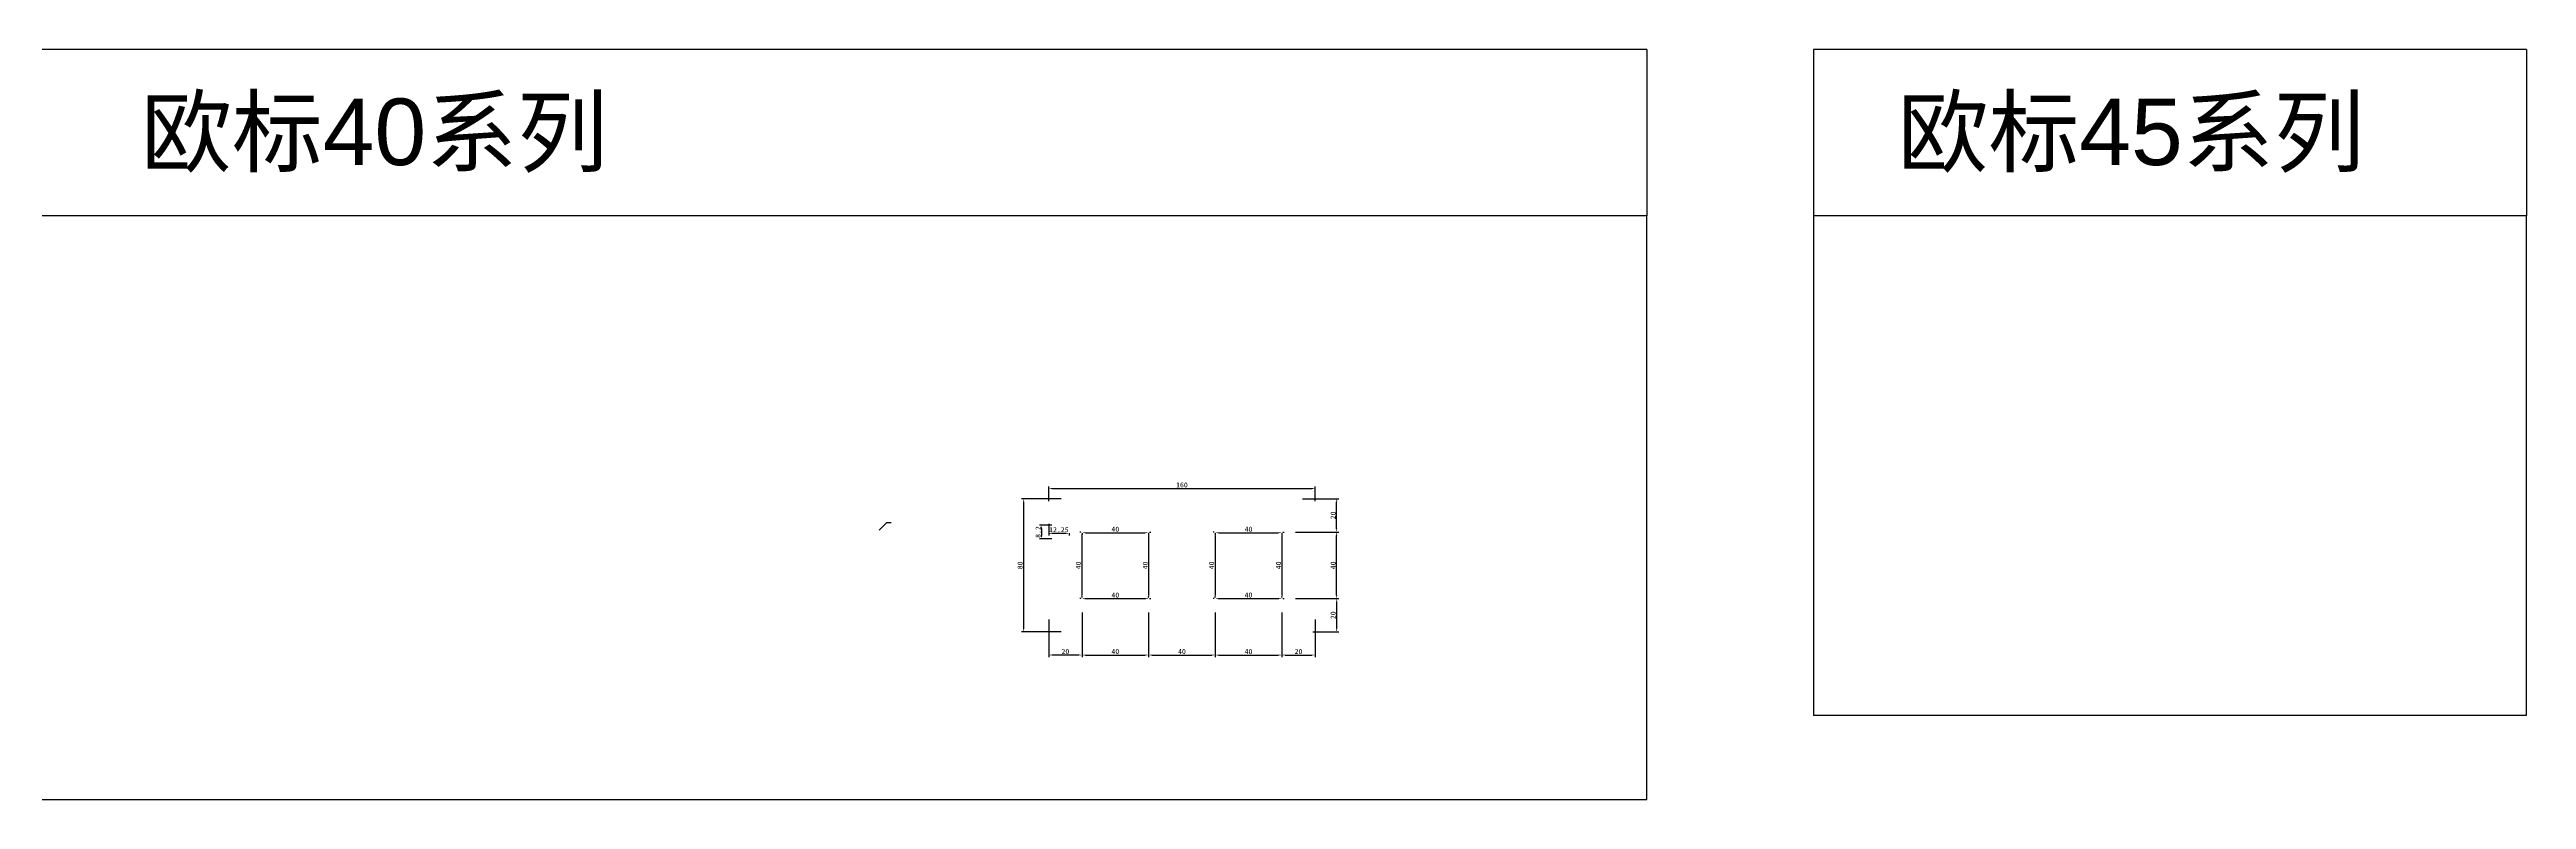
# Model space of a CAD drawing. Header units: millimetres. Extents: x 19411 to 22386, y -4484 to -3255.
# Drawn here: x 20899 to 22386, y -3706 to -3255 of the extents above; entities that cross this region are included whole.
import ezdxf
from ezdxf.lldxf.tags import DXFTag

# ---------------------------------------------------------------- set-up
doc = ezdxf.new("R2010")
doc.units = ezdxf.units.MM
doc.layers.add('1产品型', color=7, linetype='Continuous', lineweight=30)
doc.styles.get("Standard").update_dxf_attribs({"font": 'arial.ttf'})
doc.styles.add('宋体', font='', dxfattribs={"height": 3})
doc.styles.get('宋体').set_extended_font_data('SimSun')
tags = doc.linetypes.add('CENTER2', pattern=[1.125, 0.75, -0.125, 0.125, -0.125]).pattern_tags.tags
tags[10:11] = [DXFTag(74, 4), DXFTag(75, 0), DXFTag(340, '0'), DXFTag(46, 1.0), DXFTag(50, 0.0), DXFTag(44, 0.0), DXFTag(45, 0.0)]
tags[8:9] = [DXFTag(74, 4), DXFTag(75, 0), DXFTag(340, '0'), DXFTag(46, 1.0), DXFTag(50, 0.0), DXFTag(44, 0.0), DXFTag(45, 0.0)]
tags[6:7] = [DXFTag(74, 4), DXFTag(75, 0), DXFTag(340, '0'), DXFTag(46, 1.0), DXFTag(50, 0.0), DXFTag(44, 0.0), DXFTag(45, 0.0)]
tags[4:5] = [DXFTag(74, 4), DXFTag(75, 0), DXFTag(340, '0'), DXFTag(46, 1.0), DXFTag(50, 0.0), DXFTag(44, 0.0), DXFTag(45, 0.0)]
doc.dimstyles.new('1比1', dxfattribs={"dimtxt": 4, "dimasz": 2, "dimexe": 1.25, "dimexo": 0.625, "dimtad": 1, "dimdsep": 46, "dimtxsty": '宋体', "dimcen": 0, "dimclrd": 6, "dimclre": 6, "dimclrt": 3, "dimadec": 0, "dimazin": 0, "dimtfac": 1, "dimtofl": 0, "dimtmove": 0, "dimatfit": 3, "dimfxl": 0, "dimarcsym": 0})

# ---------------------------------------------------------------- blocks, each defined once
blk = doc.blocks.new('*D10')
at = {"color": 6, "lineweight": -2}
for p, q in [((21506.4, -3524.9), (21482.6, -3524.9)), ((21483.8, -3526.9), (21483.8, -3602.9)), ((21506.4, -3604.9), (21482.6, -3604.9))]:
    blk.add_line(p, q, dxfattribs=at)
at = {"color": 6}
for points in [[(21483.5, -3526.9), (21484.2, -3526.9), (21483.8, -3524.9)], [(21483.5, -3602.9), (21484.2, -3602.9), (21483.8, -3604.9)]]:
    blk.add_solid(points, dxfattribs=at)
at = {"layer": 'DEFPOINTS', "color": 0}
for p in [(21507.1, -3524.9, 0), (21483.8, -3604.9), (21507.1, -3604.9, 0)]:
    blk.add_point(p, dxfattribs=at)
at = {"color": 3, "insert": (21481.7, -3564.9), "char_height": 3, "attachment_point": 5, "rotation": 90, "style": '宋体'}
blk.add_mtext('80', dxfattribs=at)
blk = doc.blocks.new('*D11')
at = {"color": 6, "lineweight": -2}
for p, q in [((21498.9, -3526.3), (21498.9, -3517.5)), ((21500.9, -3518.8), (21656.9, -3518.8)), ((21658.9, -3526.3), (21658.9, -3517.5))]:
    blk.add_line(p, q, dxfattribs=at)
at = {"color": 6}
for points in [[(21500.9, -3518.4), (21500.9, -3519.1), (21498.9, -3518.8)], [(21656.9, -3518.4), (21656.9, -3519.1), (21658.9, -3518.8)]]:
    blk.add_solid(points, dxfattribs=at)
at = {"layer": 'DEFPOINTS', "color": 0}
for p in [(21658.9, -3518.8), (21498.9, -3526.9, 0), (21658.9, -3526.9, 0)]:
    blk.add_point(p, dxfattribs=at)
at = {"color": 3, "insert": (21578.9, -3516.6), "char_height": 3, "attachment_point": 5, "style": '宋体'}
blk.add_mtext('160', dxfattribs=at)
blk = doc.blocks.new('*D12')
at = {"color": 6, "lineweight": -2}
for p, q in [((21498.9, -3540), (21498.9, -3546.9)), ((21509.1, -3545.7), (21500.9, -3545.7)), ((21511.1, -3545.6), (21511.1, -3546.9))]:
    blk.add_line(p, q, dxfattribs=at)
at = {"color": 6}
for points in [[(21500.9, -3545.3), (21500.9, -3546), (21498.9, -3545.7)], [(21509.1, -3545.3), (21509.1, -3546), (21511.1, -3545.7)]]:
    blk.add_solid(points, dxfattribs=at)
at = {"layer": 'DEFPOINTS', "color": 0}
for p in [(21498.9, -3539.3, 0), (21498.9, -3545.7), (21511.1, -3544.9, 0)]:
    blk.add_point(p, dxfattribs=at)
at = {"color": 3, "insert": (21505, -3543.5), "char_height": 3, "attachment_point": 5, "style": '宋体'}
blk.add_mtext('12.25', dxfattribs=at)
blk = doc.blocks.new('*D13')
at = {"color": 6, "lineweight": -2}
for p, q in [((21500.7, -3540.8), (21493.3, -3540.8)), ((21500.7, -3549), (21493.3, -3549)), ((21494.6, -3542.8), (21494.6, -3547))]:
    blk.add_line(p, q, dxfattribs=at)
at = {"color": 6}
for points in [[(21494.2, -3542.8), (21494.9, -3542.8), (21494.6, -3540.8)], [(21494.2, -3547), (21494.9, -3547), (21494.6, -3549)]]:
    blk.add_solid(points, dxfattribs=at)
at = {"layer": 'DEFPOINTS', "color": 0}
for p in [(21494.6, -3549), (21501.4, -3540.8, 0), (21501.4, -3549, 0)]:
    blk.add_point(p, dxfattribs=at)
at = {"color": 3, "insert": (21492.5, -3544.9), "char_height": 3, "attachment_point": 5, "rotation": 90, "style": '宋体'}
blk.add_mtext('8.2', dxfattribs=at)
blk = doc.blocks.new('*D14')
at = {"color": 6, "lineweight": -2}
for p, q in [((21498.9, -3597.4), (21498.9, -3620)), ((21518.9, -3593.3), (21518.9, -3620)), ((21516.9, -3618.8), (21500.9, -3618.8))]:
    blk.add_line(p, q, dxfattribs=at)
at = {"color": 6}
for points in [[(21500.9, -3618.5), (21500.9, -3619.1), (21498.9, -3618.8)], [(21516.9, -3618.5), (21516.9, -3619.1), (21518.9, -3618.8)]]:
    blk.add_solid(points, dxfattribs=at)
at = {"layer": 'DEFPOINTS', "color": 0}
for p in [(21498.9, -3596.7, 0), (21518.9, -3592.7, 0), (21498.9, -3618.8)]:
    blk.add_point(p, dxfattribs=at)
at = {"color": 3, "insert": (21508.9, -3616.7), "char_height": 3, "attachment_point": 5, "style": '宋体'}
blk.add_mtext('20', dxfattribs=at)
blk = doc.blocks.new('*D15')
at = {"color": 6, "lineweight": -2}
for p, q in [((21518.9, -3593.9), (21518.9, -3620)), ((21558.9, -3593.9), (21558.9, -3620)), ((21520.9, -3618.8), (21556.9, -3618.8))]:
    blk.add_line(p, q, dxfattribs=at)
at = {"color": 6}
for points in [[(21520.9, -3618.5), (21520.9, -3619.1), (21518.9, -3618.8)], [(21556.9, -3618.5), (21556.9, -3619.1), (21558.9, -3618.8)]]:
    blk.add_solid(points, dxfattribs=at)
at = {"layer": 'DEFPOINTS', "color": 0}
for p in [(21518.9, -3593.3), (21558.9, -3593.3), (21558.9, -3618.8)]:
    blk.add_point(p, dxfattribs=at)
at = {"color": 3, "insert": (21538.9, -3616.7), "char_height": 3, "attachment_point": 5, "style": '宋体'}
blk.add_mtext('40', dxfattribs=at)
blk = doc.blocks.new('*D16')
at = {"color": 6, "lineweight": -2}
for p, q in [((21558.9, -3593.3), (21558.9, -3620)), ((21598.9, -3593.3), (21598.9, -3620)), ((21560.9, -3618.8), (21596.9, -3618.8))]:
    blk.add_line(p, q, dxfattribs=at)
at = {"color": 6}
for points in [[(21560.9, -3618.5), (21560.9, -3619.1), (21558.9, -3618.8)], [(21596.9, -3618.5), (21596.9, -3619.1), (21598.9, -3618.8)]]:
    blk.add_solid(points, dxfattribs=at)
at = {"layer": 'DEFPOINTS', "color": 0}
for p in [(21558.9, -3592.7, 0), (21598.9, -3592.7, 0), (21598.9, -3618.8)]:
    blk.add_point(p, dxfattribs=at)
at = {"color": 3, "insert": (21578.9, -3616.7), "char_height": 3, "attachment_point": 5, "style": '宋体'}
blk.add_mtext('40', dxfattribs=at)
blk = doc.blocks.new('*D17')
at = {"color": 6, "lineweight": -2}
for p, q in [((21598.9, -3593.3), (21598.9, -3620)), ((21638.9, -3593.3), (21638.9, -3620)), ((21600.9, -3618.8), (21636.9, -3618.8))]:
    blk.add_line(p, q, dxfattribs=at)
at = {"color": 6}
for points in [[(21600.9, -3618.5), (21600.9, -3619.1), (21598.9, -3618.8)], [(21636.9, -3618.5), (21636.9, -3619.1), (21638.9, -3618.8)]]:
    blk.add_solid(points, dxfattribs=at)
at = {"layer": 'DEFPOINTS', "color": 0}
for p in [(21598.9, -3592.7, 0), (21638.9, -3592.7, 0), (21638.9, -3618.8)]:
    blk.add_point(p, dxfattribs=at)
at = {"color": 3, "insert": (21618.9, -3616.7), "char_height": 3, "attachment_point": 5, "style": '宋体'}
blk.add_mtext('40', dxfattribs=at)
blk = doc.blocks.new('*D18')
at = {"color": 6, "lineweight": -2}
for p, q in [((21638.9, -3593.9), (21638.9, -3620)), ((21658.9, -3597.4), (21658.9, -3620)), ((21640.9, -3618.8), (21656.9, -3618.8))]:
    blk.add_line(p, q, dxfattribs=at)
at = {"color": 6}
for points in [[(21640.9, -3618.5), (21640.9, -3619.1), (21638.9, -3618.8)], [(21656.9, -3618.5), (21656.9, -3619.1), (21658.9, -3618.8)]]:
    blk.add_solid(points, dxfattribs=at)
at = {"layer": 'DEFPOINTS', "color": 0}
for p in [(21638.9, -3593.3), (21658.9, -3596.7, 0), (21658.9, -3618.8)]:
    blk.add_point(p, dxfattribs=at)
at = {"color": 3, "insert": (21648.9, -3616.7), "char_height": 3, "attachment_point": 5, "style": '宋体'}
blk.add_mtext('20', dxfattribs=at)
blk = doc.blocks.new('*D19')
at = {"color": 6, "lineweight": -2}
for p, q in [((21647.2, -3584.9), (21673.1, -3584.9)), ((21671.8, -3586.9), (21671.8, -3602.9)), ((21657.5, -3604.9), (21673.1, -3604.9))]:
    blk.add_line(p, q, dxfattribs=at)
at = {"color": 6}
for points in [[(21671.5, -3586.9), (21672.2, -3586.9), (21671.8, -3584.9)], [(21671.5, -3602.9), (21672.2, -3602.9), (21671.8, -3604.9)]]:
    blk.add_solid(points, dxfattribs=at)
at = {"layer": 'DEFPOINTS', "color": 0}
for p in [(21646.6, -3584.9, 0), (21656.9, -3604.9, 0), (21671.8, -3604.9)]:
    blk.add_point(p, dxfattribs=at)
at = {"color": 3, "insert": (21669.7, -3594.9), "char_height": 3, "attachment_point": 5, "rotation": 90, "style": '宋体'}
blk.add_mtext('20', dxfattribs=at)
blk = doc.blocks.new('*D20')
at = {"color": 6, "lineweight": -2}
for p, q in [((21647.2, -3544.9), (21673.1, -3544.9)), ((21671.8, -3582.9), (21671.8, -3546.9)), ((21647.2, -3584.9), (21673.1, -3584.9))]:
    blk.add_line(p, q, dxfattribs=at)
at = {"color": 6}
for points in [[(21671.5, -3546.9), (21672.2, -3546.9), (21671.8, -3544.9)], [(21671.5, -3582.9), (21672.2, -3582.9), (21671.8, -3584.9)]]:
    blk.add_solid(points, dxfattribs=at)
at = {"layer": 'DEFPOINTS', "color": 0}
for p in [(21646.6, -3544.9, 0), (21671.8, -3544.9), (21646.6, -3584.9, 0)]:
    blk.add_point(p, dxfattribs=at)
at = {"color": 3, "insert": (21669.7, -3564.9), "char_height": 3, "attachment_point": 5, "rotation": 90, "style": '宋体'}
blk.add_mtext('40', dxfattribs=at)
blk = doc.blocks.new('*D21')
at = {"color": 6, "lineweight": -2}
for p, q in [((21651.3, -3524.9), (21673.1, -3524.9)), ((21671.8, -3542.9), (21671.8, -3526.9)), ((21647.2, -3544.9), (21673.1, -3544.9))]:
    blk.add_line(p, q, dxfattribs=at)
at = {"color": 6}
for points in [[(21671.5, -3526.9), (21672.2, -3526.9), (21671.8, -3524.9)], [(21671.5, -3542.9), (21672.2, -3542.9), (21671.8, -3544.9)]]:
    blk.add_solid(points, dxfattribs=at)
at = {"layer": 'DEFPOINTS', "color": 0}
for p in [(21650.7, -3524.9, 0), (21671.8, -3524.9), (21646.6, -3544.9, 0)]:
    blk.add_point(p, dxfattribs=at)
at = {"color": 3, "insert": (21669.7, -3534.9), "char_height": 3, "attachment_point": 5, "rotation": 90, "style": '宋体'}
blk.add_mtext('20', dxfattribs=at)
blk = doc.blocks.new('*D22')
at = {"color": 6, "lineweight": -2}
for p, q in [((21518.9, -3545.6), (21518.9, -3546.5)), ((21520.9, -3545.3), (21556.9, -3545.3)), ((21558.9, -3545.6), (21558.9, -3546.5))]:
    blk.add_line(p, q, dxfattribs=at)
at = {"color": 6}
for points in [[(21520.9, -3545), (21520.9, -3545.6), (21518.9, -3545.3)], [(21556.9, -3545), (21556.9, -3545.6), (21558.9, -3545.3)]]:
    blk.add_solid(points, dxfattribs=at)
at = {"layer": 'DEFPOINTS', "color": 0}
for p in [(21518.9, -3544.9, 0), (21558.9, -3544.9, 0), (21558.9, -3545.3)]:
    blk.add_point(p, dxfattribs=at)
at = {"color": 3, "insert": (21538.9, -3543.2), "char_height": 3, "attachment_point": 5, "style": '宋体'}
blk.add_mtext('40', dxfattribs=at)
blk = doc.blocks.new('*D23')
at = {"color": 6, "lineweight": -2}
for p, q in [((21518.2, -3544.9), (21517.6, -3544.9)), ((21518.8, -3546.9), (21518.8, -3582.9)), ((21518.2, -3584.9), (21517.6, -3584.9))]:
    blk.add_line(p, q, dxfattribs=at)
at = {"color": 6}
for points in [[(21518.5, -3546.9), (21519.2, -3546.9), (21518.8, -3544.9)], [(21518.5, -3582.9), (21519.2, -3582.9), (21518.8, -3584.9)]]:
    blk.add_solid(points, dxfattribs=at)
at = {"layer": 'DEFPOINTS', "color": 0}
for p in [(21518.9, -3544.9, 0), (21518.8, -3584.9), (21518.9, -3584.9, 0)]:
    blk.add_point(p, dxfattribs=at)
at = {"color": 3, "insert": (21516.7, -3564.9), "char_height": 3, "attachment_point": 5, "rotation": 90, "style": '宋体'}
blk.add_mtext('40', dxfattribs=at)
blk = doc.blocks.new('*D24')
at = {"color": 6, "lineweight": -2}
for p, q in [((21518.9, -3584.3), (21518.9, -3583.7)), ((21558.9, -3584.3), (21558.9, -3583.7)), ((21520.9, -3584.9), (21556.9, -3584.9))]:
    blk.add_line(p, q, dxfattribs=at)
at = {"color": 6}
for points in [[(21520.9, -3584.6), (21520.9, -3585.3), (21518.9, -3584.9)], [(21556.9, -3584.6), (21556.9, -3585.3), (21558.9, -3584.9)]]:
    blk.add_solid(points, dxfattribs=at)
at = {"layer": 'DEFPOINTS', "color": 0}
for p in [(21518.9, -3584.9, 0), (21558.9, -3584.9, 0), (21558.9, -3584.9)]:
    blk.add_point(p, dxfattribs=at)
at = {"color": 3, "insert": (21538.9, -3582.8), "char_height": 3, "attachment_point": 5, "style": '宋体'}
blk.add_mtext('40', dxfattribs=at)
blk = doc.blocks.new('*D25')
at = {"color": 6, "lineweight": -2}
for p, q in [((21559, -3582.9), (21559, -3546.9)), ((21559.5, -3544.9), (21560.3, -3544.9)), ((21559.5, -3584.9), (21560.3, -3584.9))]:
    blk.add_line(p, q, dxfattribs=at)
at = {"color": 6}
for points in [[(21558.7, -3546.9), (21559.4, -3546.9), (21559, -3544.9)], [(21558.7, -3582.9), (21559.4, -3582.9), (21559, -3584.9)]]:
    blk.add_solid(points, dxfattribs=at)
at = {"layer": 'DEFPOINTS', "color": 0}
for p in [(21558.9, -3544.9, 0), (21559, -3544.9), (21558.9, -3584.9, 0)]:
    blk.add_point(p, dxfattribs=at)
at = {"color": 3, "insert": (21556.9, -3564.9), "char_height": 3, "attachment_point": 5, "rotation": 90, "style": '宋体'}
blk.add_mtext('40', dxfattribs=at)
blk = doc.blocks.new('*D26')
at = {"color": 6, "lineweight": -2}
for p, q in [((21598.9, -3545.6), (21598.9, -3546.5)), ((21600.9, -3545.3), (21636.9, -3545.3)), ((21638.9, -3545.6), (21638.9, -3546.5))]:
    blk.add_line(p, q, dxfattribs=at)
at = {"color": 6}
for points in [[(21600.9, -3545), (21600.9, -3545.6), (21598.9, -3545.3)], [(21636.9, -3545), (21636.9, -3545.6), (21638.9, -3545.3)]]:
    blk.add_solid(points, dxfattribs=at)
at = {"layer": 'DEFPOINTS', "color": 0}
for p in [(21598.9, -3544.9, 0), (21638.9, -3544.9, 0), (21638.9, -3545.3)]:
    blk.add_point(p, dxfattribs=at)
at = {"color": 3, "insert": (21618.9, -3543.2), "char_height": 3, "attachment_point": 5, "style": '宋体'}
blk.add_mtext('40', dxfattribs=at)
blk = doc.blocks.new('*D27')
at = {"color": 6, "lineweight": -2}
for p, q in [((21598.2, -3544.9), (21597.6, -3544.9)), ((21598.8, -3546.9), (21598.8, -3582.9)), ((21598.2, -3584.9), (21597.6, -3584.9))]:
    blk.add_line(p, q, dxfattribs=at)
at = {"color": 6}
for points in [[(21598.5, -3546.9), (21599.2, -3546.9), (21598.8, -3544.9)], [(21598.5, -3582.9), (21599.2, -3582.9), (21598.8, -3584.9)]]:
    blk.add_solid(points, dxfattribs=at)
at = {"layer": 'DEFPOINTS', "color": 0}
for p in [(21598.9, -3544.9, 0), (21598.8, -3584.9), (21598.9, -3584.9, 0)]:
    blk.add_point(p, dxfattribs=at)
at = {"color": 3, "insert": (21596.7, -3564.9), "char_height": 3, "attachment_point": 5, "rotation": 90, "style": '宋体'}
blk.add_mtext('40', dxfattribs=at)
blk = doc.blocks.new('*D28')
at = {"color": 6, "lineweight": -2}
for p, q in [((21598.9, -3584.3), (21598.9, -3583.7)), ((21638.9, -3584.3), (21638.9, -3583.7)), ((21600.9, -3584.9), (21636.9, -3584.9))]:
    blk.add_line(p, q, dxfattribs=at)
at = {"color": 6}
for points in [[(21600.9, -3584.6), (21600.9, -3585.3), (21598.9, -3584.9)], [(21636.9, -3584.6), (21636.9, -3585.3), (21638.9, -3584.9)]]:
    blk.add_solid(points, dxfattribs=at)
at = {"layer": 'DEFPOINTS', "color": 0}
for p in [(21598.9, -3584.9, 0), (21638.9, -3584.9, 0), (21638.9, -3584.9)]:
    blk.add_point(p, dxfattribs=at)
at = {"color": 3, "insert": (21618.9, -3582.8), "char_height": 3, "attachment_point": 5, "style": '宋体'}
blk.add_mtext('40', dxfattribs=at)
blk = doc.blocks.new('*D29')
at = {"color": 6, "lineweight": -2}
for p, q in [((21639, -3582.9), (21639, -3546.9)), ((21639.5, -3544.9), (21640.3, -3544.9)), ((21639.5, -3584.9), (21640.3, -3584.9))]:
    blk.add_line(p, q, dxfattribs=at)
at = {"color": 6}
for points in [[(21638.7, -3546.9), (21639.4, -3546.9), (21639, -3544.9)], [(21638.7, -3582.9), (21639.4, -3582.9), (21639, -3584.9)]]:
    blk.add_solid(points, dxfattribs=at)
at = {"layer": 'DEFPOINTS', "color": 0}
for p in [(21638.9, -3544.9, 0), (21639, -3544.9), (21638.9, -3584.9, 0)]:
    blk.add_point(p, dxfattribs=at)
at = {"color": 3, "insert": (21636.9, -3564.9), "char_height": 3, "attachment_point": 5, "rotation": 90, "style": '宋体'}
blk.add_mtext('40', dxfattribs=at)

msp = doc.modelspace()

# ---------------------------------------------------------------- linework, layer by layer
at = {"color": 4}
for p, q in [((21858.183, -3255.002, 0), (20385.49, -3255.002, 0)), ((21858.183, -3255.002, 0), (21858.183, -3355.002, 0)), ((22386.355, -3255.002, 0), (21958.183, -3255.002, 0)), ((21958.183, -3255.002, 0), (21958.183, -3355.002, 0)), ((22386.355, -3255.002, 0), (22386.355, -3355.002, 0)), ((21858.183, -3355.002, 0), (20385.49, -3355.002, 0)), ((21858.183, -3705.588, 0), (21858.183, -3355.002, 0)), ((22386.355, -3355.002, 0), (21958.183, -3355.002, 0)), ((21958.183, -3355.002, 0), (21958.183, -3655.002, 0)), ((22386.355, -3655.002, 0), (22386.355, -3355.002, 0)), ((21958.183, -3655.002, 0), (22386.355, -3655.002, 0)), ((20385.49, -3705.588, 0), (21858.183, -3705.588, 0))]:
    msp.add_line(p, q, dxfattribs=at)
at = {"color": 7}
for q in [(21397.154, -3543.756, 0), (21404.362, -3539.249, 0)]:
    msp.add_line((21401.662, -3539.249, 0), q, dxfattribs=at)
at = {"layer": '1产品型', "color": 1, "linetype": 'CENTER2', "lineweight": 15, "ltscale": 3}
msp.add_line((21638.854, -3584.933, 0), (21638.854, -3584.933, 0), dxfattribs=at)

# ---------------------------------------------------------------- texts
at = {"color": 4, "char_height": 40, "attachment_point": 1}
for s, insert in [('{\\fSimSun|b0|i0|c134|p2;欧标}40{\\fSimSun|b0|i0|c134|p2;系列}', (20953.773, -3284.437)), ('{\\fSimSun|b0|i0|c134|p2;欧标}45{\\fSimSun|b0|i0|c134|p2;系列}', (22008.688, -3284.437))]:
    msp.add_mtext_dynamic_manual_height_columns(s, width=590.79689, gutter_width=12.5, heights=[45.165], dxfattribs=dict(at, insert=insert))

# ---------------------------------------------------------------- dimensions: what is measured, and where the dimension line sits
for base, p1, p2, angle, picture, middle in [((21483.823, -3604.933), (21507.054, -3524.933, 0), (21507.054, -3604.933, 0), 270, '*D10', (21481.698, -3564.933)), ((21658.854, -3518.759), (21498.854, -3526.933, 0), (21658.854, -3526.933, 0), 180, '*D11', (21578.854, -3516.634)), ((21671.85, -3524.933), (21646.604, -3544.933, 0), (21650.654, -3524.933, 0), 90, '*D21', (21669.725, -3534.933)), ((21494.575, -3549.033), (21501.354, -3540.833, 0), (21501.354, -3549.033, 0), 270, '*D13', (21492.45, -3544.933)), ((21518.844, -3584.933), (21518.854, -3544.933, 0), (21518.854, -3584.933, 0), 270, '*D23', (21516.719, -3564.933)), ((21559.042, -3544.933), (21558.854, -3584.933, 0), (21558.854, -3544.933, 0), 90, '*D25', (21556.917, -3564.933)), ((21598.844, -3584.933, 0), (21598.854, -3544.933, 0), (21598.854, -3584.933, 0), 270, '*D27', (21596.719, -3564.933, 0)), ((21639.042, -3544.933, 0), (21638.854, -3584.933, 0), (21638.854, -3544.933, 0), 90, '*D29', (21636.917, -3564.933, 0)), ((21671.85, -3544.933), (21646.604, -3584.933, 0), (21646.604, -3544.933, 0), 90, '*D20', (21669.725, -3564.933)), ((21671.85, -3604.933), (21646.604, -3584.933, 0), (21656.854, -3604.933, 0), 90, '*D19', (21669.725, -3594.933))]:
    dim = msp.add_linear_dim(base=base, p1=p1, p2=p2, angle=angle, dimstyle='1比1')
    dim.commit()
    dim.dimension.update_dxf_attribs({"geometry": picture, "text_midpoint": middle})
for base, p1, p2, picture, middle in [((21498.854, -3545.654), (21511.104, -3544.933, 0), (21498.854, -3539.333, 0), '*D12', (21504.979, -3543.529)), ((21558.854, -3545.292), (21518.854, -3544.933, 0), (21558.854, -3544.933, 0), '*D22', (21538.854, -3543.167)), ((21638.854, -3545.292, 0), (21598.854, -3544.933, 0), (21638.854, -3544.933, 0), '*D26', (21618.854, -3543.167, 0)), ((21558.854, -3584.933), (21518.854, -3584.933, 0), (21558.854, -3584.933, 0), '*D24', (21538.854, -3582.808)), ((21638.854, -3584.933, 0), (21598.854, -3584.933, 0), (21638.854, -3584.933, 0), '*D28', (21618.854, -3582.808, 0)), ((21498.854, -3618.786), (21518.854, -3592.683, 0), (21498.854, -3596.733, 0), '*D14', (21508.854, -3616.661)), ((21558.854, -3618.786), (21518.854, -3593.308), (21558.854, -3593.308), '*D15', (21538.854, -3616.661)), ((21598.854, -3618.786), (21558.854, -3592.683, 0), (21598.854, -3592.683, 0), '*D16', (21578.854, -3616.661)), ((21638.854, -3618.786), (21598.854, -3592.683, 0), (21638.854, -3592.683, 0), '*D17', (21618.854, -3616.661)), ((21658.854, -3618.786), (21638.854, -3593.308), (21658.854, -3596.733, 0), '*D18', (21648.854, -3616.661))]:
    dim = msp.add_linear_dim(base=base, p1=p1, p2=p2, dimstyle='1比1')
    dim.commit()
    dim.dimension.update_dxf_attribs({"geometry": picture, "text_midpoint": middle})

doc.saveas('drawing.dxf')
